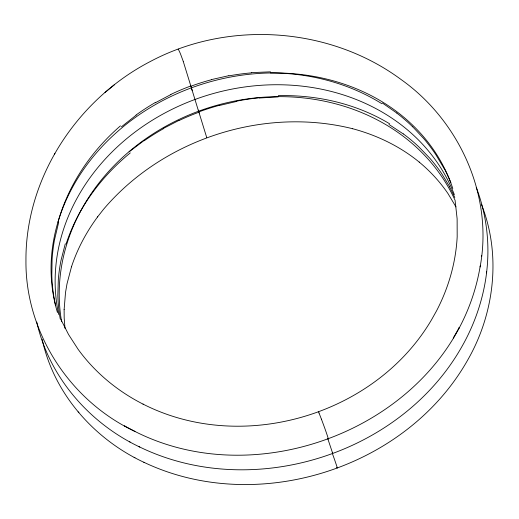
<?xml version="1.0" encoding="UTF-8"?>
<svg xmlns="http://www.w3.org/2000/svg" width="519" height="519" viewBox="0 0 519 519"><rect width="100%" height="100%" fill="white"/><g stroke="black" fill="none" stroke-linecap="round" stroke-linejoin="round"><path stroke-width="0.78" d="M64.122 309.584L65.517 292.534L67.003 283.854L71.531 266.636M480.094 266.948C493.472 195.858 459.562 121.057 401.239 79.641C329.896 26.787 228.373 19.826 150.16 61.592C77.299 99.369 25.327 177.738 25.95 260.681C25.243 332.283 69.818 400.551 134.22 431.068L134.979 431.464C267.648 498.765 455.267 416.66 480.25 265.89M486.543 272.916C490.137 244.138 486.621 214.477 476.241 187.385M481.535 256.665L481.69 255.575M486.699 271.826C483.786 296.738 475.845 320.963 463.908 343.001L463.486 343.753C403.354 454.067 252.688 501.802 139.78 447.041L139.021 446.651M54.638 239.291L58.653 222.404M65.271 243.859L61.067 260.129A207.853 176.674 -14.7 0 0 58.31 279.845L57.849 295.162A207.756 176.648 -14.6 0 0 59.523 314.657L60.236 318.932M71.473 266.824C77.376 248.854 86.413 231.999 97.656 216.812M54.346 154.338L54.891 153.313M458.757 328.397L459.172 327.645L453.308 337.986L453.703 337.266M97.546 216.948L103.592 209.228C162.94 139.267 263.581 106.453 352.673 128.731L352.518 128.686C376.775 135.148 399.915 146.261 419.371 162.213L419.216 162.097C430.173 171.173 439.898 181.728 447.923 193.483L455.974 206.893M121.433 126.798L136.179 115.173M114.336 84.831L105.039 92.492M129.147 151.827L144.01 140.565M155.233 102.827L170.926 94.536M163.161 128.55L178.906 120.421M143.821 462.228L144.58 462.611C257.658 515.97 407.246 468.404 468.222 359.109L468.644 358.363C494.613 312.146 501.198 254.349 481.509 204.603M219.466 105.467L236.8 101.393M211.486 79.582L228.873 75.67M259.351 98.026L278.184 96.858M251.527 72.634L270.47 71.836M42.169 339.27C53.84 393.85 94.458 439.476 144.58 462.611M134.142 457.31L134.934 457.719M36.765 322.04C49.026 376.917 89.346 423.245 139.78 447.041M129.302 441.611L130.094 442.026M125.261 426.326L124.463 425.911L134.979 431.464M388.997 124.469L403.282 133.928M382.386 103.015L396.86 113.084M337.168 468.002L337.065 467.139A12.949 0.409 69.8 0 0 336.643 465.725L334.606 459.756A18.827 0.597 69.8 0 0 332.303 453.353M412.65 126.746L423.621 138.456A207.756 181.695 -14 0 1 435.908 154.753L443.953 168.292M78.122 411.878L78.882 412.728M328.203 438.977L327.995 437.686A12.949 0.409 69.8 0 0 327.489 436.07L325.828 431.205A17.056 0.538 69.8 0 0 321.41 419.144M198.303 110.378L191.057 86.744M449.649 186.762L441.747 173.696A207.756 176.966 -20 0 0 429.654 158.048L418.852 146.871A207.853 177.063 -20 0 0 403.315 133.889M318.569 411.917L319.036 413.04M332.303 452.802L332.75 453.541L327.859 438.925M60.846 319.373L68.56 334.528L78.071 349.248C94.886 372.48 117.573 391.216 143.121 404.145L143.01 404.087C242.023 454.579 375.367 415.427 431.626 319.639L436.479 310.972C448.487 288.058 455.831 262.646 457.181 236.774L457.129 218.797L455.144 200.898M319.049 413.079L321.417 419.17M190.758 86.16L190.914 86.569M191.239 87.458L191.712 88.84M198.842 112.072L199.069 112.746M191.018 86.628L190.882 86.232A207.016 184.939 -16.6 0 1 211.518 79.705M199.075 112.766L199.199 113.136M183.201 61.236L181.073 55.468A12.164 0.383 69.8 0 0 180.087 52.944L178.264 49.058L178.225 49.441M183.239 61.365L190.687 85.512M199.283 113.414L206.731 137.561M191.881 89.398L192.231 90.533M198.264 110.106L198.732 111.617M55.552 305.62L53.684 295.713A207.756 182.013 -19.9 0 1 51.822 275.576L52.082 259.721A207.853 182.163 -19.7 0 1 54.599 239.291M64.992 328.345L64.174 317.913L64.116 309.486M58.666 314.462A207.191 178.951 -17.1 0 1 208.469 94.945A207.191 178.951 -17.1 0 1 454.339 194.657M198.783 111.922A207.016 171.958 -17.5 0 1 219.427 105.312M178.984 120.564A207.016 171.64 -17.6 0 1 198.9 112.221M61.612 321.728A207.172 181.28 -17 0 1 210.72 107.102A207.172 181.28 -17 0 1 455.105 200.373M337.123 467.872A17.056 0.538 69.8 0 1 336.825 467.379M449.493 186.834A207.548 177.641 -17.2 0 1 454.8 197.538M278.288 95.652A207.691 176.668 -19.6 0 1 389.581 123.769M236.761 101.127A207.438 173.262 -17.7 0 1 259.351 97.767M144.185 140.759A207.438 172.717 -17.4 0 1 163.31 128.777M66.108 243.995A207.691 174.137 -17 0 1 130.288 152.884M57.447 312.464A207.172 176.492 -17.3 0 1 202.773 83.974A207.172 176.492 -17.3 0 1 452.789 188.52M170.868 94.426A207.016 185.192 -16.6 0 1 190.791 85.992M328.17 438.879A18.827 0.597 69.8 0 1 327.839 438.315M444.128 168.214A207.548 180.826 -17.1 0 1 450.868 182.772M396.821 113.123A207.853 181.767 -14 0 1 412.618 126.772M270.386 72.92A207.691 181.884 -14.4 0 1 381.835 103.69M228.905 75.884A207.438 184.537 -16.5 0 1 251.533 72.855M136.043 115.01A207.438 184.991 -16.7 0 1 155.11 102.645M57.94 222.281A207.691 184.206 -17.3 0 1 120.447 125.858"/></g></svg>
